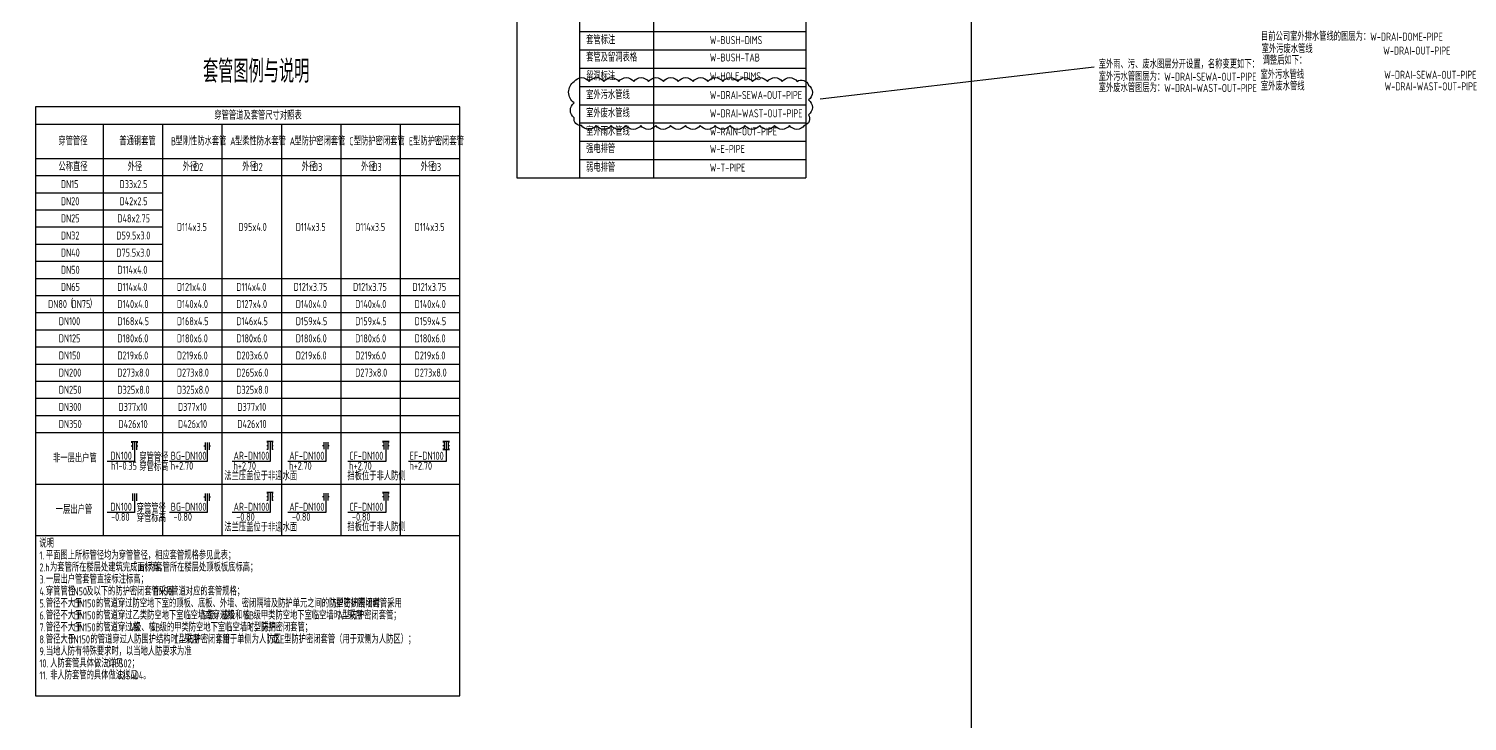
# Model space of a CAD drawing. Extents: x -84241 to 2571207, y -257021 to 1687411.
# Drawn here: x 92003 to 154920, y -46773 to -16468 of the extents above; entities that cross this region are included whole.
import ezdxf

# ---------------------------------------------------------------- set-up
doc = ezdxf.new("R2010")
doc.units = 0
doc.header["$LTSCALE"] = 1000
for name, pattern in [('BORDER', [1.75, 0.5, -0.25, 0.5, -0.25, 0, -0.25]), ('DASHDOT', [1, 0.5, -0.25, 0, -0.25]), ('DASHED', [0.75, 0.5, -0.25])]:
    doc.linetypes.add(name, pattern=pattern)
doc.layers.get('0').update_dxf_attribs({"linetype": 'CONTINUOUS'})
doc.layers.get('Defpoints').update_dxf_attribs({"linetype": 'CONTINUOUS'})
doc.layers.add('20200618更新内容', color=1, linetype='CONTINUOUS', plot=False)
doc.layers.add('W-HOLE-DIMS', color=120, linetype='CONTINUOUS', plot=False)
for name, color, linetype in [('W-BUSH', 231, 'CONTINUOUS'), ('W-BUSH-DIMS', 140, 'CONTINUOUS'), ('W-BUSH-NOTE', 231, 'CONTINUOUS'), ('W-BUSH-TAB', 150, 'CONTINUOUS'), ('W-DRAI-OUT-PIPE', 4, 'DASHED'), ('W-DRAI-WAST-PIPE', 4, 'BORDER'), ('W-E-PIPE', 4, 'CONTINUOUS'), ('W-NOTE', 40, 'CONTINUOUS'), ('W-NOTE-NAME', 40, 'CONTINUOUS'), ('W-RAIN-OUT-PIPE', 6, 'DASHDOT'), ('W-T-PIPE', 6, 'CONTINUOUS')]:
    doc.layers.add(name, color=color, linetype=linetype)
doc.styles.add('TH-STYLE3', font='tssdeng.shx', dxfattribs={"width": 0.7, "bigfont": 'tssdchn.shx'})

# ---------------------------------------------------------------- blocks, each defined once
blk = doc.blocks.new('*U193')
at = {"layer": 'W-NOTE'}
blk.add_lwpolyline([(0, 0), (1074, 0), (1074, 821), (0, 821)], close=True, dxfattribs=at)
blk = doc.blocks.new('*U369')
for p, q in [((160, 30), (-160, 30)), ((-100, 0), (-160, 0)), ((-100, 0), (-100, -350)), ((100, 0), (100, -350)), ((160, 0), (100, 0)), ((-100, -175), (-160, -175)), ((-100, -350), (-160, -350)), ((160, -380), (-160, -380)), ((160, -175), (100, -175)), ((160, -350), (100, -350))]:
    blk.add_line(p, q)
at = {"layer": 'Defpoints'}
blk.add_line((0, 0), (0, -350), dxfattribs=at)
blk = doc.blocks.new('*U368')
for p, q in [((160, 30), (-160, 30)), ((-100, 0), (-160, 0)), ((-100, 0), (-100, -350)), ((100, 0), (100, -350)), ((160, 0), (100, 0)), ((-100, -175), (-160, -175)), ((160, -175), (100, -175))]:
    blk.add_line(p, q)
at = {"layer": 'Defpoints'}
blk.add_line((0, 0), (0, -350), dxfattribs=at)
blk = doc.blocks.new('*U365')
for p, q in [((-100, 0), (-100, -350)), ((100, 0), (100, -350))]:
    blk.add_line(p, q)
at = {"layer": 'Defpoints'}
blk.add_line((0, 0), (0, -350), dxfattribs=at)
blk = doc.blocks.new('*U366')
for p, q in [((-100, 0), (-100, -350)), ((100, 0), (100, -350)), ((-100, -175), (-160, -175)), ((160, -175), (100, -175))]:
    blk.add_line(p, q)
at = {"layer": 'Defpoints'}
blk.add_line((0, 0), (0, -350), dxfattribs=at)
blk = doc.blocks.new('*U367')
for p, q in [((160, 30), (-160, 30)), ((-100, 0), (-160, 0)), ((-100, 0), (-100, -350)), ((100, 0), (100, -350)), ((160, 0), (100, 0)), ((-100, -175), (-160, -175)), ((-100, -350), (-160, -350)), ((160, -175), (100, -175)), ((160, -350), (100, -350))]:
    blk.add_line(p, q)
at = {"layer": 'Defpoints'}
blk.add_line((0, 0), (0, -350), dxfattribs=at)

msp = doc.modelspace()

# ---------------------------------------------------------------- linework, layer by layer
for p, q in [((113350.3403, 17109.1701), (113350.3403, -22990.8299)), ((116085.6505, -10190.8299), (116085.6505, -22990.8299)), ((119320.9606, -10190.8299), (119320.9606, -22990.8299)), ((125984.3063, -10190.8299), (125984.3063, -22990.8299)), ((116085.6505, -16590.8299), (125984.3063, -16590.8299)), ((116085.6505, -17390.8299), (125984.3063, -17390.8299)), ((116085.6505, -18190.8299), (125984.3063, -18190.8299)), ((116085.6505, -18990.8299), (125984.3063, -18990.8299)), ((116085.6505, -19790.8299), (125984.3063, -19790.8299)), ((116085.6505, -20590.8299), (125984.3063, -20590.8299)), ((116085.6505, -21390.8299), (125984.3063, -21390.8299)), ((116085.6505, -22190.8299), (125984.3063, -22190.8299)), ((113350.3403, -22990.8299), (125984.3063, -22990.8299)), ((116085.6505, -22990.8299), (125984.3063, -22990.8299))]:
    msp.add_line(p, q)
at = {"layer": '20200618更新内容'}
msp.add_line((126614.8052, -19536.2257), (138600.0367, -18136.2257), dxfattribs=at)
msp.add_lwpolyline([(115861.1607, -18776.7869, -0.52056705), (116511.1607, -18776.7869, -0.52056705), (117161.1607, -18776.7869, -0.52056705), (117811.1607, -18776.7869, -0.52056705), (118461.1607, -18776.7869, -0.52056705), (119111.1607, -18776.7869, -0.52056705), (119761.1607, -18776.7869, -0.52056705), (120411.1607, -18776.7869, -0.52056705), (121061.1607, -18776.7869, -0.52056705), (121711.1607, -18776.7869, -0.52056705), (122361.1607, -18776.7869, -0.52056705), (123011.1607, -18776.7869, -0.52056705), (123661.1607, -18776.7869, -0.52056705), (124311.1607, -18776.7869, -0.52056705), (124961.1607, -18776.7869, -0.52056705), (125611.1607, -18776.7869, -0.52056705), (126106.1767, -18931.7709, -0.52056705), (126106.1767, -19581.7709, -0.52056705), (126106.1767, -20231.7709, -0.52056705), (125924.8465, -20700.4407, -0.52056705), (125274.8465, -20700.4407, -0.52056705), (124624.8465, -20700.4407, -0.52056705), (123974.8465, -20700.4407, -0.52056705), (123324.8465, -20700.4407, -0.52056705), (122674.8465, -20700.4407, -0.52056705), (122024.8465, -20700.4407, -0.52056705), (121374.8465, -20700.4407, -0.52056705), (120724.8465, -20700.4407, -0.52056705), (120074.8465, -20700.4407, -0.52056705), (119424.8465, -20700.4407, -0.52056705), (118774.8465, -20700.4407, -0.52056705), (118124.8465, -20700.4407, -0.52056705), (117474.8465, -20700.4407, -0.52056705), (116824.8465, -20700.4407, -0.52056705), (116174.8465, -20700.4407, -0.52056705), (115861.1607, -20364.1266, -0.52056705), (115861.1607, -19714.1266, -0.52056705)], format="xyb", close=True, dxfattribs=at)
at = {"layer": 'W-BUSH-NOTE'}
for points in [[(96623.6511, -34891.5208), (96623.6511, -35405.3574), (95427.3135, -35405.3574)], [(99809.5085, -34876.1615), (99809.5085, -35405.3574), (98157.4314, -35405.3574)], [(102554.7039, -34876.1615), (102554.7039, -35405.3574), (100902.6269, -35405.3574)], [(104991.5457, -34876.1615), (104991.5457, -35405.3574), (103339.4687, -35405.3574)], [(107617.5295, -34876.1615), (107617.5295, -35405.3574), (105965.4524, -35405.3574)], [(110257.2725, -34876.1615), (110257.2725, -35405.3574), (108605.1955, -35405.3574)], [(99809.5085, -37110.4474), (99809.5085, -37639.6433), (98157.4314, -37639.6433)], [(102554.7039, -37110.4474), (102554.7039, -37639.6433), (100902.6269, -37639.6433)], [(104991.5457, -37110.4474), (104991.5457, -37639.6433), (103339.4687, -37639.6433)], [(107617.5295, -37110.4474), (107617.5295, -37639.6433), (105965.4524, -37639.6433)], [(96623.6511, -37125.8068), (96623.6511, -37639.6433), (95427.3135, -37639.6433)]]:
    msp.add_lwpolyline(points, dxfattribs=at)
at = {"layer": 'W-NOTE', "color": 30}
msp.add_lwpolyline([(92294.0823, -45658.0604), (110850.3403, -45658.0604), (110850.3403, -19890.8299), (92294.0823, -19890.8299)], close=True, dxfattribs=at)
for points in [[(92294.0823, -20640.8299), (110850.3403, -20640.8299)], [(95250.3403, -20640.8299), (95250.3403, -38640.8299)], [(97850.3403, -20640.8299), (97850.3403, -38640.8299)], [(100450.3403, -20640.8299), (100450.3403, -38640.8299)], [(103050.3403, -20640.8299), (103050.3403, -38640.8299)], [(105650.3403, -20640.8299), (105650.3403, -38640.8299)], [(108250.3403, -20640.8299), (108250.3403, -38640.8299)], [(92294.0823, -22140.8299), (110850.3403, -22140.8299)], [(92294.0823, -22890.8299), (110850.3403, -22890.8299)], [(92294.0823, -23640.8299), (97850.3403, -23640.8299)], [(92294.0823, -24390.8299), (97850.3403, -24390.8299)], [(92294.0823, -25140.8299), (97850.3403, -25140.8299)], [(92294.0823, -25890.8299), (97850.3403, -25890.8299)], [(92294.0823, -26640.8299), (97850.3403, -26640.8299)], [(92294.0823, -27390.8299), (110850.3403, -27390.8299)], [(92294.0823, -28140.8299), (110850.3403, -28140.8299)], [(92294.0823, -28890.8299), (110850.3403, -28890.8299)], [(92294.0823, -29640.8299), (110850.3403, -29640.8299)], [(92294.0823, -30390.8299), (110850.3403, -30390.8299)], [(92294.0823, -31140.8299), (110850.3403, -31140.8299)], [(92294.0823, -31890.8299), (110850.3403, -31890.8299)], [(92294.0823, -32640.8299), (110850.3403, -32640.8299)], [(92294.0823, -33390.8299), (110850.3403, -33390.8299)], [(92294.0823, -34140.8299), (110850.3403, -34140.8299)], [(92294.0823, -36390.8299), (110850.3403, -36390.8299)], [(92294.0823, -38640.8299), (110850.3403, -38640.8299)]]:
    msp.add_lwpolyline(points, dxfattribs=at)

# ---------------------------------------------------------------- block references
at = {"layer": 'W-BUSH', "xscale": 0.8999999999999999, "yscale": 0.8999999999999999, "zscale": 0.8999999999999999}
for name, p in [('*U368', (96623.6511, -34576.5208)), ('*U366', (99809.5085, -34575.8299)), ('*U367', (102554.7039, -34561.1615)), ('*U366', (104991.5457, -34556.7731)), ('*U368', (107617.5295, -34561.1615)), ('*U369', (110257.2725, -34556.7731)), ('*U365', (96623.6511, -36810.8068)), ('*U366', (99809.5085, -36810.1158)), ('*U367', (102554.7039, -36795.4474)), ('*U366', (104991.5457, -36791.0591)), ('*U368', (107617.5295, -36795.4474))]:
    msp.add_blockref(name, p, dxfattribs=at)
at = {"layer": 'W-NOTE', "xscale": 100, "yscale": 100, "zscale": 100}
msp.add_blockref('*U193', (25842.8928, -57205.0415), dxfattribs=at)

# ---------------------------------------------------------------- texts
at = {"layer": '20200618更新内容', "style": 'TH-STYLE3', "width": 0.7}
for s, p in [('室外雨、污、废水图层分开设置，名称变更如下：', (138799.6428, -18201.5262)), ('室外污水管图层为：W-DRAI-SEWA-OUT-PIPE', (138799.6428, -18740.9699)), ('室外废水管图层为：W-DRAI-WAST-OUT-PIPE', (138799.6428, -19235.2134))]:
    msp.add_text(s, height=350, dxfattribs=at).set_placement(p)
at = {"layer": 'W-BUSH-DIMS', "style": 'TH-STYLE3', "width": 0.7}
for s, p in [('套管标注', (116379.773, -17138.7575)), ('W-BUSH-DIMS', (121790.8747, -17138.7575))]:
    msp.add_text(s, height=350, dxfattribs=at).set_placement(p)
at = {"layer": 'W-BUSH-NOTE', "style": 'TH-STYLE3', "width": 0.7}
for s, p in [('DN100', (95576.6537, -35327.5796)), ('BG-DN100', (98215.4898, -35327.5796)), ('AR-DN100', (100960.6853, -35327.5796)), ('AF-DN100', (103397.5271, -35327.5796)), ('CF-DN100', (106023.5109, -35327.5796)), ('EF-DN100', (108663.2539, -35327.5796)), ('h1-0.35', (95602.8543, -35768.4502)), ('h+2.70', (98209.5077, -35768.4502)), ('h+2.70', (100954.7031, -35768.4502)), ('h+2.70', (103391.5449, -35768.4502)), ('h+2.70', (106017.5287, -35768.4502)), ('h+2.70', (108657.2717, -35768.4502)), ('DN100', (95576.6537, -37561.8656)), ('-0.80', (95602.8543, -38002.7362)), ('BG-DN100', (98216.9731, -37561.8656)), ('-0.80', (98332.9722, -38002.7362)), ('AR-DN100', (100962.1686, -37561.8656)), ('-0.80', (101078.1677, -38002.7362)), ('AF-DN100', (103399.0104, -37561.8656)), ('-0.80', (103515.0095, -38002.7362)), ('CF-DN100', (106024.9942, -37561.8656)), ('-0.80', (106140.9933, -38002.7362))]:
    msp.add_text(s, height=350, dxfattribs=at).set_placement(p)
at = {"layer": 'W-BUSH-NOTE', "color": 8, "style": 'TH-STYLE3', "width": 0.7}
for s, p in [('穿管管径', (96836.5617, -35389.1697)), ('穿管标高', (96838.1678, -35814.7226)), ('法兰压盖位于非迎水面', (100556.7902, -36220.6665)), ('挡板位于非人防侧', (105940.6224, -36220.6665)), ('穿管管径', (96726.2779, -37623.4557)), ('穿管标高', (96727.884, -38049.0086)), ('法兰压盖位于非迎水面', (100556.7902, -38462.6904)), ('挡板位于非人防侧', (105940.6224, -38449.405))]:
    msp.add_text(s, height=350, dxfattribs=at).set_placement(p)
at = {"layer": 'W-BUSH-TAB', "style": 'TH-STYLE3', "width": 0.7}
for s, p in [('套管及留洞表格', (116379.773, -17901.0638)), ('W-BUSH-TAB', (121790.8747, -17901.0638))]:
    msp.add_text(s, height=350, dxfattribs=at).set_placement(p)
at = {"layer": 'W-DRAI-OUT-PIPE', "style": 'TH-STYLE3', "width": 0.7}
for s, p in [('室外污废水管线', (145927.6962, -17528.9155)), ('W-DRAI-OUT-PIPE', (151244.7811, -17599.7928)), ('室外污水管线', (145876.0978, -18655.8402)), ('W-DRAI-SEWA-OUT-PIPE', (151287.1995, -18655.8402)), ('室外污水管线', (116379.773, -19543.7549)), ('W-DRAI-SEWA-OUT-PIPE', (121790.8747, -19543.7549))]:
    msp.add_text(s, height=350, dxfattribs=at).set_placement(p)
at = {"layer": 'W-DRAI-WAST-PIPE', "linetype": 'BORDER', "style": 'TH-STYLE3', "width": 0.7}
for s, p in [('室外废水管线', (145893.8372, -19163.3323)), ('W-DRAI-WAST-OUT-PIPE', (151304.9388, -19163.3323)), ('室外废水管线', (116379.773, -20343.7549)), ('W-DRAI-WAST-OUT-PIPE', (121790.8747, -20343.7549))]:
    msp.add_text(s, height=350, dxfattribs=at).set_placement(p)
at = {"layer": 'W-E-PIPE', "style": 'TH-STYLE3', "width": 0.7}
for s, p in [('强电排管', (116379.773, -21901.0638)), ('W-E-PIPE', (121790.8747, -21901.0638))]:
    msp.add_text(s, height=350, dxfattribs=at).set_placement(p)
at = {"layer": 'W-HOLE-DIMS', "style": 'TH-STYLE3', "width": 0.7}
for s, p in [('留洞标注', (116379.773, -18719.1591)), ('W-HOLE-DIMS', (121790.8747, -18719.1591))]:
    msp.add_text(s, height=350, dxfattribs=at).set_placement(p)
at = {"layer": 'W-NOTE', "style": 'TH-STYLE3', "width": 0.7}
for s, p in [('目前公司室外排水管线的图层为：W-DRAI-DOME-PIPE', (145898.1956, -16988.9736)), ('调整后如下：', (145967.6707, -18030.4237))]:
    msp.add_text(s, height=350, dxfattribs=at).set_placement(p)
at = {"layer": 'W-NOTE', "color": 30, "style": 'TH-STYLE3', "width": 0.7}
for s, p in [('穿管管道及套管尺寸对照表', (100118.6089, -20440.8299)), ('穿管管径', (93298.6089, -21565.8299)), ('普通钢套管', (95965.8128, -21565.8299)), ('B', (98218.9768, -21565.8299)), ('型刚性防水套管', (98416.8614, -21565.8299)), ('A', (100814.2652, -21565.8299)), ('型柔性防水套管', (101021.5729, -21565.8299)), ('A', (103414.2652, -21565.8299)), ('型防护密闭套管', (103621.5729, -21565.8299)), ('C', (106018.9768, -21565.8299)), ('型防护密闭套管', (106216.8614, -21565.8299)), ('E', (108628.3998, -21565.8299)), ('型防护密闭套管', (108807.4383, -21565.8299)), ('公称直径', (93300.5381, -22690.8299)), ('外径', (96326.5608, -22690.8299)), ('外径', (98740.4365, -22690.8299)), ('D2', (99230.4365, -22690.8299)), ('外径', (101340.4365, -22690.8299)), ('D2', (101830.4365, -22690.8299)), ('外径', (103940.4365, -22690.8299)), ('D3', (104430.4365, -22690.8299)), ('外径', (106540.4365, -22690.8299)), ('D3', (107030.4365, -22690.8299)), ('外径', (109140.4365, -22690.8299)), ('D3', (109630.4365, -22690.8299)), ('DN15', (93409.4228, -23440.8299)), ('D33x2.5', (95975.5326, -23440.8299)), ('DN20', (93409.4228, -24190.8299)), ('D42x2.5', (95975.5326, -24190.8299)), ('DN25', (93409.4228, -24940.8299)), ('D48x2.75', (95881.3019, -24940.8299)), ('D114x3.5', (98481.3019, -25315.8299)), ('D95x4.0', (101175.5326, -25315.8299)), ('D114x3.5', (103681.3019, -25315.8299)), ('D114x3.5', (106281.3019, -25315.8299)), ('D114x3.5', (108881.3019, -25315.8299)), ('DN32', (93409.4228, -25690.8299)), ('D59.5x3.0', (95834.1865, -25690.8299)), ('DN40', (93409.4228, -26440.8299)), ('D75.5x3.0', (95834.1865, -26440.8299)), ('DN50', (93409.4228, -27190.8299)), ('D114x4.0', (95881.3019, -27190.8299)), ('DN65', (93409.4228, -27940.8299)), ('D114x4.0', (95881.3019, -27940.8299)), ('D121x4.0', (98481.3019, -27940.8299)), ('D114x4.0', (101081.3019, -27940.8299)), ('D121x3.75', (103587.0711, -27940.8299)), ('D121x3.75', (106187.0711, -27940.8299)), ('D121x3.75', (108787.0711, -27940.8299)), ('（', (93630.42, -28690.8299)), ('）', (94657.5354, -28690.8299)), ('DN80', (92848.3046, -28690.8299)), ('DN75', (93875.42, -28690.8299)), ('D140x4.0', (95881.3019, -28690.8299)), ('D140x4.0', (98481.3019, -28690.8299)), ('D127x4.0', (101081.3019, -28690.8299)), ('D140x4.0', (103681.3019, -28690.8299)), ('D140x4.0', (106281.3019, -28690.8299)), ('D140x4.0', (108881.3019, -28690.8299)), ('DN100', (93315.1921, -29440.8299)), ('D168x4.5', (95881.3019, -29440.8299)), ('D168x4.5', (98481.3019, -29440.8299)), ('D146x4.5', (101081.3019, -29440.8299)), ('D159x4.5', (103681.3019, -29440.8299)), ('D159x4.5', (106281.3019, -29440.8299)), ('D159x4.5', (108881.3019, -29440.8299)), ('DN125', (93315.1921, -30190.8299)), ('D180x6.0', (95881.3019, -30190.8299)), ('D180x6.0', (98481.3019, -30190.8299)), ('D180x6.0', (101081.3019, -30190.8299)), ('D180x6.0', (103681.3019, -30190.8299)), ('D180x6.0', (106281.3019, -30190.8299)), ('D180x6.0', (108881.3019, -30190.8299)), ('DN150', (93315.1921, -30940.8299)), ('D219x6.0', (95881.3019, -30940.8299)), ('D219x6.0', (98481.3019, -30940.8299)), ('D203x6.0', (101081.3019, -30940.8299)), ('D219x6.0', (103681.3019, -30940.8299)), ('D219x6.0', (106281.3019, -30940.8299)), ('D219x6.0', (108881.3019, -30940.8299)), ('DN200', (93315.1921, -31690.8299)), ('D273x8.0', (95881.3019, -31690.8299)), ('D273x8.0', (98481.3019, -31690.8299)), ('D265x6.0', (101081.3019, -31690.8299)), ('D273x8.0', (106281.3019, -31690.8299)), ('D273x8.0', (108881.3019, -31690.8299)), ('DN250', (93315.1921, -32440.8299)), ('D325x8.0', (95881.3019, -32440.8299)), ('D325x8.0', (98481.3019, -32440.8299)), ('D325x8.0', (101081.3019, -32440.8299)), ('DN300', (93315.1921, -33190.8299)), ('D377x10', (95928.4172, -33190.8299)), ('D377x10', (98528.4172, -33190.8299)), ('D377x10', (101128.4172, -33190.8299)), ('DN350', (93315.1921, -33940.8299)), ('D426x10', (95928.4172, -33940.8299)), ('D426x10', (98528.4172, -33940.8299)), ('D426x10', (101128.4172, -33940.8299)), ('非一层出户管', (93066.1483, -35440.8299)), ('一层出户管', (93185.7546, -37690.8299)), ('说明', (92469.0823, -39165.8299)), (':', (92959.0823, -39165.8299)), ('1.', (92469.0823, -39690.8299)), ('平面图上所标管径均为穿管管径，相应套管规格参见此表；', (92751.7746, -39690.8299)), ('2.h', (92469.0823, -40215.8299)), ('为套管所在楼层处建筑完成面标高，', (92930.8131, -40215.8299)), ('h1', (96850.8131, -40215.8299)), ('为套管所在楼层处顶板板底标高；', (97218.3131, -40215.8299)), ('3.', (92469.0823, -40740.8299)), ('一层出户管套管直接标注标高；', (92751.7746, -40740.8299)), ('穿管管径', (92751.7746, -41265.8299)), ('及以下的防护密闭套管采用', (94513.89, -41265.8299)), ('管道对应的套管规格；', (98236.0054, -41265.8299)), ('4.', (92469.0823, -41265.8299)), ('5.', (92469.0823, -41790.8299)), ('管径不大于', (92751.7746, -41790.8299)), ('DN50', (93731.7746, -41265.8299)), ('DN150', (93976.7746, -41790.8299)), ('的管道穿过防空地下室的顶板、底板、外墙、密闭隔墙及防护单元之间的防护密闭隔墙时，采用', (94947.3515, -41790.8299)), ('DN50', (97453.89, -41265.8299)), ('A', (105237.3515, -41790.8299)), ('型防护密闭套管；', (105444.6592, -41790.8299)), ('6.', (92469.0823, -42315.8299)), ('管径不大于', (92751.7746, -42315.8299)), ('DN150', (93976.7746, -42315.8299)), ('的管道穿过乙类防空地下室临空墙或穿过核', (94947.3515, -42315.8299)), ('5', (99602.3515, -42315.8299)), ('级、核', (99790.8131, -42315.8299)), ('6', (100525.8131, -42315.8299)), ('级和核', (100714.2746, -42315.8299)), ('6B', (101449.2746, -42315.8299)), ('级甲类防空地下室临空墙时，采用', (101835.6207, -42315.8299)), ('A', (105510.6207, -42315.8299)), ('型防护密闭套管；', (105717.9284, -42315.8299)), ('7.', (92469.0823, -42840.8299)), ('管径不大于', (92751.7746, -42840.8299)), ('DN150', (93976.7746, -42840.8299)), ('的管道穿过核', (94947.3515, -42840.8299)), ('4', (96417.3515, -42840.8299)), ('级、核', (96605.8131, -42840.8299)), ('4B', (97340.8131, -42840.8299)), ('级的甲类防空地下室临空墙时，采用', (97727.1592, -42840.8299)), ('C', (101647.1592, -42840.8299)), ('型防护密闭套管；', (101845.0438, -42840.8299)), ('8.', (92469.0823, -43365.8299)), ('管径大于', (92751.7746, -43365.8299)), ('DN150', (93731.7746, -43365.8299)), ('的管道穿过人防围护结构时，采用', (94702.3515, -43365.8299)), ('C', (98377.3515, -43365.8299)), ('型防护密闭套管', (98575.2361, -43365.8299)), ('(', (100290.2361, -43365.8299)), ('用于单侧为人防区', (100478.6977, -43365.8299)), (')', (102438.6977, -43365.8299)), ('或', (102627.1592, -43365.8299)), ('E', (102995.6238, -43365.8299)), ('型防护密闭套管（用于双侧为人防区）；', (103174.6622, -43365.8299)), ('9.', (92469.0823, -43890.8299)), ('当地人防有特殊要求时，以当地人防要求为准', (92751.7746, -43890.8299)), ('人防套管具体做法详见', (92940.2361, -44415.8299)), (';', (97651.7746, -43890.8299)), ('10.', (92469.0823, -44415.8299)), ('11.', (92469.0823, -44940.8299)), ('非人防套管的具体做法详见', (92940.2361, -44940.8299)), ('07FS02', (95390.2361, -44415.8299)), ('02S404', (95880.2361, -44940.8299)), ('；', (96502.1592, -44415.8299)), ('。', (97011.0054, -44940.8299))]:
    msp.add_text(s, height=350, dxfattribs=at).set_placement(p)
at = {"layer": 'W-NOTE-NAME', "style": 'TH-STYLE3', "width": 0.7}
msp.add_text('套管图例与说明', height=1000, dxfattribs=at).set_placement((99622.4559, -18828.3182))
at = {"layer": 'W-RAIN-OUT-PIPE', "style": 'TH-STYLE3', "width": 0.7}
for s, p in [('室外雨水管线', (116379.773, -21138.7575)), ('W-RAIN-OUT-PIPE', (121790.8747, -21138.7575))]:
    msp.add_text(s, height=350, dxfattribs=at).set_placement(p)
at = {"layer": 'W-T-PIPE', "style": 'TH-STYLE3', "width": 0.7}
for s, p in [('弱电排管', (116379.773, -22719.1591)), ('W-T-PIPE', (121790.8747, -22719.1591))]:
    msp.add_text(s, height=350, dxfattribs=at).set_placement(p)

doc.saveas('drawing.dxf')
